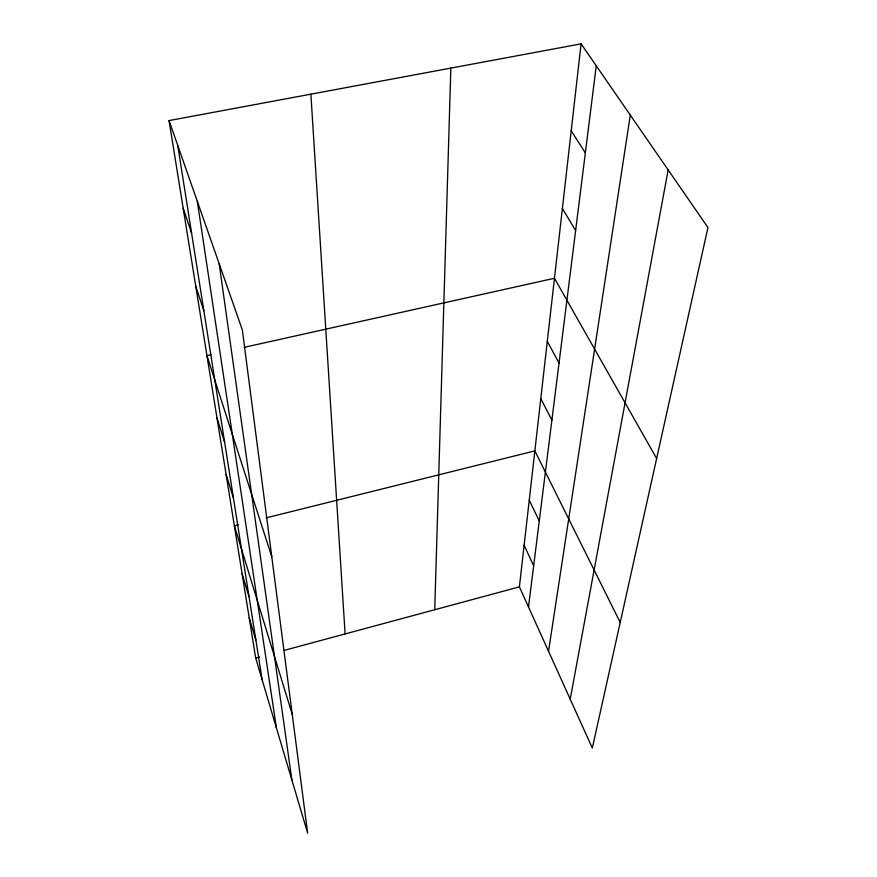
<?xml version="1.0" encoding="UTF-8"?>
<svg xmlns="http://www.w3.org/2000/svg" width="877" height="877" viewBox="0 0 877 877"><rect width="100%" height="100%" fill="white"/><g stroke="black" fill="none" stroke-linecap="round" stroke-linejoin="round"><path stroke-width="1.32" d="M434.74 609.723L450.844 68.11M581.089 43.85L707.947 227.527L592.315 748.07L519.403 586.866L581.089 43.85L169.053 120.587L255.7 658.079L307.652 833.15L242.337 329.927L169.053 120.587M528.502 606.972L596.25 65.797M548.531 651.271L630.289 115.095M570.203 699.188L668.164 169.919M255.7 658.079L259.559 657.037M283.995 650.438L519.403 586.866M238.336 524.797L234.367 525.783L292.227 714.317M266.082 517.879L534.849 450.899L620.214 622.451M210.94 354.736L206.939 355.623L271.782 556.774M244.244 347.325L554.461 278.272L656.632 458.507M571.212 130.783L585.343 152.872M562.387 208.452L575.619 230.53M547.292 341.35L559.033 363.089M540.791 398.64L551.885 420.116M529.259 500.142L539.267 520.982M524.128 545.308L533.654 565.786M183.194 208.298L191.592 233.096M195.735 286.121L203.848 310.743M217.014 418.099L224.6 442.096M226.113 474.534L233.457 498.136M242.129 573.865L249.002 596.579M249.211 617.792L255.865 640.035M177.735 145.396L262.157 679.839M197.314 201.315L276.408 727.866M219.195 263.834L291.855 779.927M310.875 94.168L345.11 633.928"/></g></svg>
